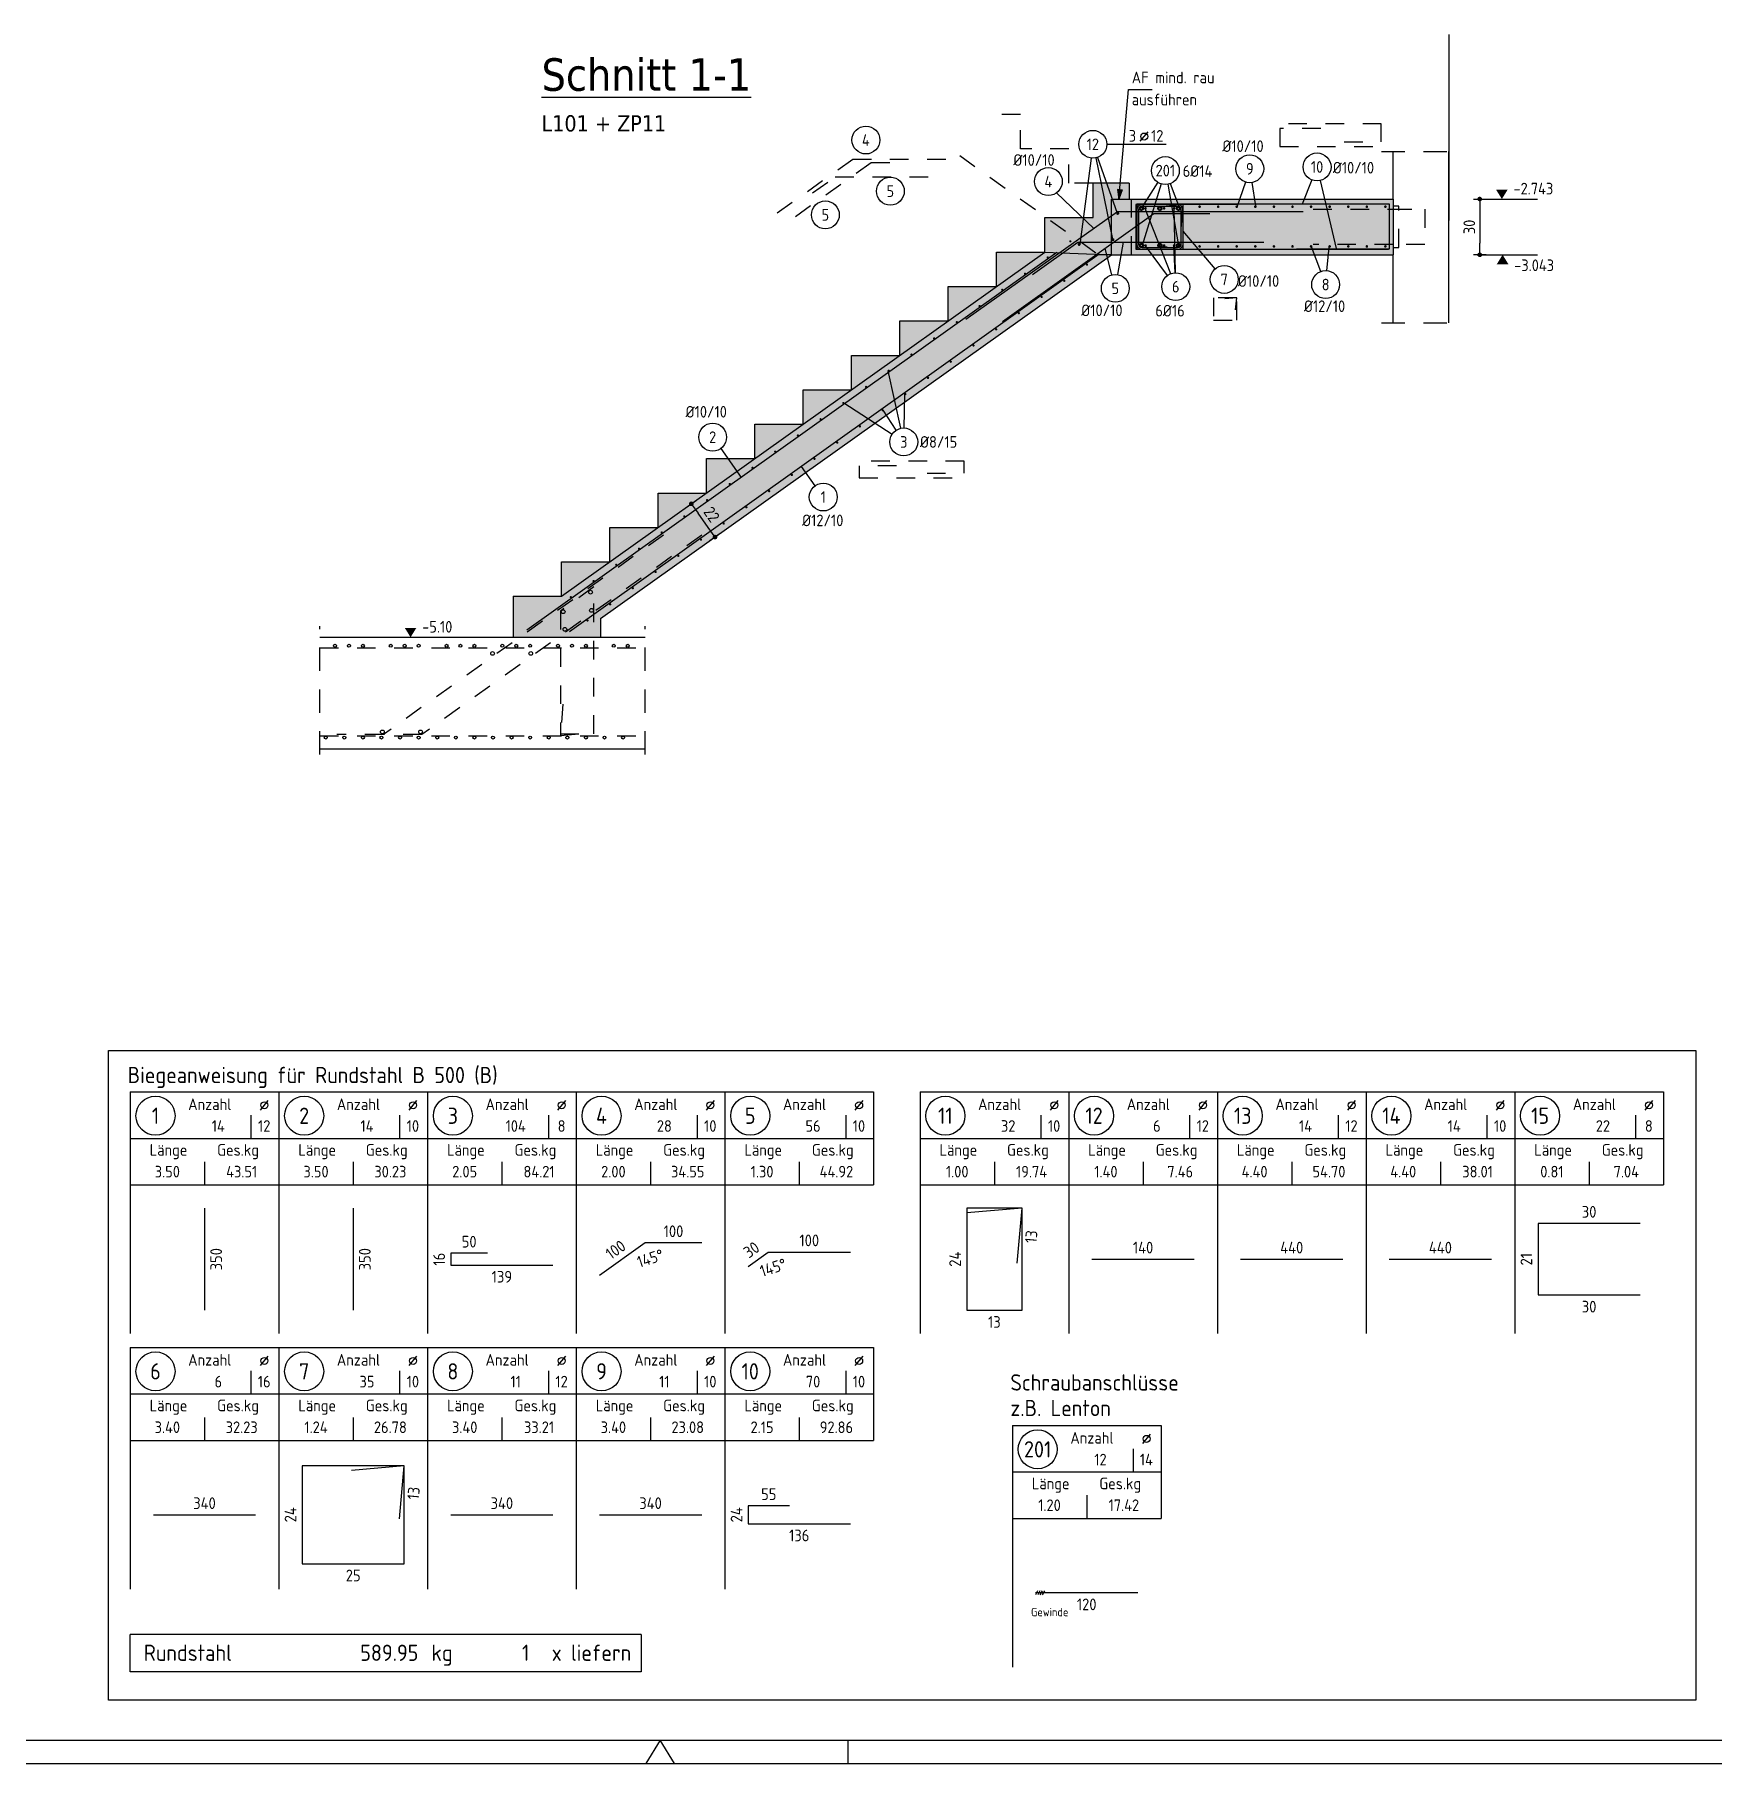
# Model space of a CAD drawing. Extents: x -10.6 to 29.1, y 0 to 18.4.
# Drawn here: x 7.15 to 16.18, y 0 to 9.3 of the extents above; entities that cross this region are included whole.
import ezdxf
from ezdxf.enums import TextEntityAlignment as Align

# ---------------------------------------------------------------- set-up
doc = ezdxf.new("R2010")
doc.units = 0
doc.header["$LTSCALE"] = 0.25
for name, pattern in [('AUSGEZOGEN', [1000.01, 1000, 0.01]), ('DOT', [0.175, 0.05, -0.125]), ('GESTRICHELT', [0.75, 0.5, -0.25]), ('HIDDEN', [0.375, 0.25, -0.125]), ('HIDDEN2', [0.187, 0.125, -0.062]), ('PUNKT', [0.175, 0.05, -0.125]), ('VERDECKT', [0.375, 0.25, -0.125])]:
    doc.linetypes.add(name, pattern=pattern)
for name, color, linetype in [('ACHSEN', 7, 'Continuous'), ('AFU', 7, 'Continuous'), ('BETON', 7, 'Continuous'), ('DRUEBER', 7, 'Continuous'), ('grau_mittel', 7, 'Continuous'), ('HBT', 7, 'Continuous'), ('HILFE', 7, 'Continuous'), ('koten', 7, 'Continuous'), ('MASSE', 7, 'Continuous'), ('RAHMEN', 7, 'Continuous'), ('RND', 7, 'Continuous'), ('RND-1', 7, 'Continuous'), ('RND_BILD', 7, 'Continuous'), ('TEXT', 7, 'Continuous'), ('VERDECKT', 7, 'Continuous')]:
    doc.layers.add(name, color=color, linetype=linetype)
doc.layers.add('NOPLOT', color=7, linetype='Continuous', plot=False)
doc.styles.add('helv', font='tahoma.ttf')
doc.styles.add('txt', font='isocp.shx')
doc.linetypes.add('AFU_50K', pattern='A,0.15,["/",Standard,S=0.2,R=0,X=-0.01,Y=-0.1],0.07,["/",Standard,S=0.2,R=0,X=-0.01,Y=-0.1],0.15', length=0.37)
doc.linetypes.add('AFU_50M', pattern='A,0.45,["/",Standard,S=0.2,R=0,X=-0.01,Y=-0.1],0.07,["/",Standard,S=0.2,R=0,X=-0.01,Y=-0.1],0.45', length=0.97)
doc.dimstyles.new('DOT_I', dxfattribs={"dimscale": 0.25, "dimtxt": 0.25, "dimasz": 0.25, "dimexe": 0.1, "dimexo": 0.3, "dimgap": 0.1, "dimtad": 1, "dimdec": 3, "dimzin": 3, "dimtxsty": 'txt', "dimblk": 'DOT', "dimblk1": 'DOT', "dimblk2": 'DOT', "dimsah": 1, "dimcen": 0.1, "dimse1": 1, "dimse2": 1, "dimazin": 0, "dimtfac": 1, "dimtdec": 4, "dimtix": 1, "dimtmove": 2, "dimatfit": 3, "dimfxl": 0, "dimtvp": 1, "dimtolj": 1, "dimtzin": 0, "dimarcsym": 0})

# ---------------------------------------------------------------- blocks, each defined once
blk = doc.blocks.new('okrd_u')
at = {"layer": 'koten', "color": 7, "linetype": 'Continuous'}
blk.add_solid([(-0.125, -0.202), (0.125, -0.202), (0, 0)], dxfattribs=at)
at = {"layer": 'koten', "style": 'txt'}
blk.add_attdef('OKRD', (0.25, -0.35), '', height=0.25, dxfattribs=at)
blk = doc.blocks.new('OKRD_O')
at = {"layer": 'koten', "color": 7, "linetype": 'Continuous'}
blk.add_solid([(-0.125, 0.202), (0.125, 0.202), (0, 0)], dxfattribs=at)
at = {"layer": 'koten', "style": 'txt'}
blk.add_attdef('OKRD', (0.25, 0.1), '', height=0.25, dxfattribs=at)
blk = doc.blocks.new('DOT')
at = {"layer": 'MASSE', "color": 7, "linetype": 'Continuous'}
for p, q in [((0, 0), (-1, 0)), ((0, 0.54), (0, -0.54))]:
    blk.add_line(p, q, dxfattribs=at)
at = {"layer": 'MASSE', "color": 7, "linetype": 'Continuous', "const_width": 0.2}
blk.add_lwpolyline([(-0.1, 0, 1), (0.1, 0, 1)], format="xyb", close=True, dxfattribs=at)
blk = doc.blocks.new('*D19')
at = {"layer": 'Defpoints', "color": 0, "linetype": 'AUSGEZOGEN', "transparency": 16777216}
for p in [(14.9227, 8.4157), (14.9227, 8.1157), (14.9227, 8.1157)]:
    blk.add_point(p, dxfattribs=at)
at = {"layer": 'MASSE', "color": 0, "linetype": 'AUSGEZOGEN', "lineweight": -2, "transparency": 16777216}
blk.add_line((14.9227, 8.3532), (14.9227, 8.1782), dxfattribs=at)
at = {"layer": 'MASSE', "color": 0, "linetype": 'AUSGEZOGEN', "lineweight": -2, "transparency": 16777216, "xscale": 0.0625, "yscale": 0.0625, "zscale": 0.0625}
for p, rotation in [((14.9227, 8.4157), 90), ((14.9227, 8.1157), 270)]:
    blk.add_blockref('DOT', p, dxfattribs=dict(at, rotation=rotation))
at = {"layer": 'MASSE', "color": 0, "linetype": 'AUSGEZOGEN', "transparency": 16777216, "insert": (14.8664, 8.2657), "char_height": 0.0625, "attachment_point": 5, "rotation": 90, "style": 'txt'}
blk.add_mtext('\\A1;30', dxfattribs=at)
blk = doc.blocks.new('*D39')
at = {"layer": 'Defpoints', "color": 0, "linetype": 'AUSGEZOGEN', "transparency": 16777216}
for p in [(10.6803, 6.7761), (10.6803, 6.7761), (10.8079, 6.5969)]:
    blk.add_point(p, dxfattribs=at)
at = {"layer": 'MASSE', "color": 0, "linetype": 'AUSGEZOGEN', "lineweight": -2, "transparency": 16777216}
blk.add_line((10.7717, 6.6478), (10.7166, 6.7251), dxfattribs=at)
at = {"layer": 'MASSE', "color": 0, "linetype": 'AUSGEZOGEN', "lineweight": -2, "transparency": 16777216, "xscale": 0.0625, "yscale": 0.0625, "zscale": 0.0625}
for p, rotation in [((10.6803, 6.7761), 125.4603968869768), ((10.8079, 6.5969), 305.4603968869768)]:
    blk.add_blockref('DOT', p, dxfattribs=dict(at, rotation=rotation))
at = {"layer": 'MASSE', "color": 0, "linetype": 'AUSGEZOGEN', "transparency": 16777216, "insert": (10.7899, 6.7191), "char_height": 0.0625, "attachment_point": 5, "rotation": 305.4604, "style": 'txt'}
blk.add_mtext('\\A1;22', dxfattribs=at)
blk = doc.blocks.new('RND_HIN')
at = {"layer": 'RND', "color": 7, "linetype": 'Continuous'}
blk.add_circle((0, 0), 0.3, dxfattribs=at)
at = {"layer": 'RND', "color": 7, "linetype": 'Continuous', "style": 'txt'}
blk.add_attdef('POSI', text='', height=0.25, dxfattribs=at).set_placement((0, 0), align=Align.MIDDLE)
blk = doc.blocks.new('RND_LEI')
at = {"layer": 'RND', "color": 7, "linetype": 'Continuous'}
blk.add_line((1.022, 0.066), (1.19, 0.27), dxfattribs=at)
for centre, radius in [((0, 0), 0.3), ((1.106, 0.168), 0.075)]:
    blk.add_circle(centre, radius, dxfattribs=at)
at = {"layer": 'RND', "color": 7, "linetype": 'Continuous', "style": 'txt'}
blk.add_attdef('POSL', text='', height=0.25, dxfattribs=at).set_placement((0, 0), align=Align.MIDDLE)
blk.add_attdef('ANZ', text='', height=0.25, dxfattribs=at).set_placement((0.931, 0.057), align=Align.RIGHT)
for tag, p in [('DUM', (1.253, 0.057)), ('ABSTD', (1.674, 0.057)), ('POSTXT', (0.374, -0.327))]:
    blk.add_attdef(tag, p, '', height=0.25, dxfattribs=at)
blk = doc.blocks.new('DINA1')
at = {"layer": 'RAHMEN', "color": 5}
blk.add_line((2, 0.5), (83.6, 0.5), dxfattribs=at)
at = {"layer": 'RAHMEN', "color": 7, "linetype": 'Continuous'}
for p, q in [((42.05, 0.5), (41.74, 0)), ((42.36, 0), (42.05, 0.5))]:
    blk.add_line(p, q, dxfattribs=at)
at = {"layer": 'RAHMEN', "color": 7}
blk.add_line((46.1, 0), (46.1, 0.5), dxfattribs=at)
at = {"layer": 'RAHMEN'}
blk.add_line((0, 0), (84.1, 0), dxfattribs=at)
blk = doc.blocks.new('RND_LIS2')
at = {"layer": 'RND', "color": 3, "linetype": 'Continuous'}
for p, q in [((0, 0), (0, -5.2)), ((0, 0), (3.2, 0)), ((3.2, 0), (3.2, -2)), ((2.6, -0.503), (2.6, -1)), ((0, -1), (3.2, -1)), ((1.6, -1.503), (1.6, -2)), ((0, -2), (3.2, -2))]:
    blk.add_line(p, q, dxfattribs=at)
at = {"layer": 'RND', "color": 7, "linetype": 'Continuous'}
blk.add_line((2.805, -0.39), (2.973, -0.186), dxfattribs=at)
at = {"layer": 'RND', "color": 1, "linetype": 'Continuous'}
blk.add_circle((0.545, -0.513), 0.42, dxfattribs=at)
at = {"layer": 'RND', "color": 7, "linetype": 'Continuous'}
blk.add_circle((2.889, -0.288), 0.075, dxfattribs=at)
at = {"layer": 'RND', "color": 7, "linetype": 'Continuous', "style": 'txt'}
for s, p in [('Anzahl', (1.249, -0.391)), ('Länge', (0.42, -1.373)), ('Ges.kg', (1.872, -1.373))]:
    blk.add_text(s, height=0.25, dxfattribs=at).set_placement(p)
at = {"layer": 'RND', "color": 1, "linetype": 'Continuous', "style": 'txt'}
blk.add_attdef('POS1', text='', height=0.35, dxfattribs=at).set_placement((0.545, -0.513), align=Align.MIDDLE)
at = {"layer": 'RND', "color": 7, "linetype": 'Continuous', "style": 'txt'}
for tag, p in [('STK1', (1.897, -0.859)), ('DS1', (2.885, -0.859)), ('LANG1', (0.8, -1.841)), ('GEW', (2.4, -1.841))]:
    blk.add_attdef(tag, text='', height=0.25, dxfattribs=at).set_placement(p, align=Align.CENTER)
blk = doc.blocks.new('*D41')
at = {"layer": 'Defpoints', "color": 0, "linetype": 'AUSGEZOGEN', "transparency": 16777216}
for p in [(10.4329, 2.8004), (10.5845, 2.8004), (10.3095, 2.7125), (10.4274, 2.7507)]:
    blk.add_point(p, dxfattribs=at)
at = {"layer": 'RND_BILD', "color": 0, "linetype": 'AUSGEZOGEN', "transparency": 16777216, "insert": (10.4596, 2.7171), "char_height": 0.0625, "attachment_point": 5, "rotation": 17.7302, "style": 'txt'}
blk.add_mtext('\\A1;145°', dxfattribs=at)
blk = doc.blocks.new('*D42')
at = {"layer": 'Defpoints', "color": 0, "linetype": 'AUSGEZOGEN', "transparency": 16777216}
for p in [(11.0401, 2.7125), (11.0885, 2.7013), (11.0941, 2.751), (11.3151, 2.751)]:
    blk.add_point(p, dxfattribs=at)
at = {"layer": 'RND_BILD', "color": 0, "linetype": 'AUSGEZOGEN', "transparency": 16777216, "insert": (11.1207, 2.6676), "char_height": 0.0625, "attachment_point": 5, "rotation": 17.7302, "style": 'txt'}
blk.add_mtext('\\A1;145°', dxfattribs=at)
blk = doc.blocks.new('RND_SUM')
at = {"layer": 'RND', "color": 5, "linetype": 'Continuous'}
for p, q in [((0, 0), (0, 0.8)), ((11, 0.8), (0, 0.8)), ((11, 0.8), (11, 0)), ((11, 0), (0, 0))]:
    blk.add_line(p, q, dxfattribs=at)
at = {"layer": 'RND', "color": 1, "linetype": 'Continuous', "style": 'txt'}
for s, p in [('Rundstahl', (0.292, 0.235)), ('kg', (6.483, 0.235))]:
    blk.add_text(s, height=0.35, dxfattribs=at).set_placement(p)
blk.add_text('x liefern', height=0.35, dxfattribs=at).set_placement((10.784, 0.235), align=Align.RIGHT)
for tag, p in [('RND-S', (6.203, 0.235)), ('RND-Z', (8.59, 0.235))]:
    blk.add_attdef(tag, text='', height=0.35, dxfattribs=at).set_placement(p, align=Align.RIGHT)
blk = doc.blocks.new('Pfeillinie')
at = {"layer": 'TEXT', "linetype": 'Continuous'}
blk.add_hatch(color=7, dxfattribs=at).paths.add_polyline_path([(0, 0), (-0.8, 0.2), (-0.8, 0), (-0.8, -0.2)])
at = {"layer": 'TEXT', "color": 7, "linetype": 'Continuous'}
for p, q in [((-0.8, 0), (-0.8, 0.2)), ((-0.8, 0.2), (0, 0)), ((-0.8, 0), (-0.8, -0.2)), ((-0.8, -0.2), (0, 0))]:
    blk.add_line(p, q, dxfattribs=at)

msp = doc.modelspace()

# ---------------------------------------------------------------- hatches: boundary and pattern name
at = {"layer": 'grau_mittel'}
h = msp.add_hatch(color=61, dxfattribs=at)
h.paths.add_polyline_path([(14.4568, 8.1157), (14.4568, 8.4157), (13.0368, 8.4157), (12.9404, 8.4157), (12.9404, 8.1157)])
h.paths.add_polyline_path([(12.9404, 8.1157), (12.9404, 8.4157), (13.0368, 8.4157), (13.0368, 8.5007), (12.8418, 8.5007), (12.8418, 8.3156), (12.5818, 8.3156), (12.5818, 8.1304), (12.3218, 8.1304), (12.3218, 7.9452), (12.0618, 7.9452), (12.0618, 7.76), (11.8018, 7.76), (11.8018, 7.5748), (11.5418, 7.5748), (11.5418, 7.3896), (11.2818, 7.3896), (11.2818, 7.2045), (11.0218, 7.2045), (11.0218, 7.0193), (10.7618, 7.0193), (10.7618, 6.8341), (10.5018, 6.8341), (10.5018, 6.6489), (10.2418, 6.6489), (10.2418, 6.4637), (9.9818, 6.4637), (9.9818, 6.2785), (9.7218, 6.2785), (9.7218, 6.0583), (10.1922, 6.0583), (10.1922, 6.1583)])

# ---------------------------------------------------------------- linework, layer by layer
at = {"layer": 'ACHSEN', "color": 140, "linetype": 'AUSGEZOGEN'}
msp.add_line((14.7568, 9.3004), (14.7568, 8.3004), dxfattribs=at)
at = {"layer": 'AFU', "color": 8, "linetype": 'AFU_50K'}
msp.add_line((12.9404, 8.4157), (13.0368, 8.4157), dxfattribs=at)
at = {"layer": 'AFU', "color": 8, "linetype": 'AFU_50M'}
for p, q in [((12.9404, 8.1157), (12.9404, 8.4157)), ((14.4568, 8.4157), (14.4568, 8.1157)), ((9.7218, 6.0583), (10.1922, 6.0583))]:
    msp.add_line(p, q, dxfattribs=at)
at = {"layer": 'BETON', "color": 6, "linetype": 'AUSGEZOGEN'}
for p, q in [((14.4568, 8.4157), (14.4568, 8.672)), ((14.7568, 7.7498), (14.7568, 8.672)), ((13.0368, 8.5007), (12.8418, 8.5007)), ((12.8418, 8.3156), (12.8418, 8.5007)), ((13.0368, 8.5007), (13.0368, 8.4157)), ((13.0368, 8.4157), (14.4568, 8.4157)), ((12.5818, 8.3156), (12.8418, 8.3156)), ((12.5818, 8.1304), (12.5818, 8.3156)), ((10.1922, 6.1583), (12.9404, 8.1157)), ((12.3218, 8.1304), (12.5818, 8.1304)), ((12.3218, 7.9452), (12.3218, 8.1304)), ((12.9404, 8.1157), (14.4568, 8.1157)), ((14.4568, 7.7498), (14.4568, 8.1153)), ((12.0618, 7.9452), (12.3218, 7.9452)), ((12.0618, 7.76), (12.0618, 7.9452)), ((11.8018, 7.76), (12.0618, 7.76)), ((11.8018, 7.5748), (11.8018, 7.76)), ((11.5418, 7.5748), (11.8018, 7.5748)), ((11.5418, 7.3896), (11.5418, 7.5748)), ((11.2818, 7.3896), (11.5418, 7.3896)), ((11.2818, 7.2045), (11.2818, 7.3896)), ((11.0218, 7.2045), (11.2818, 7.2045)), ((11.0218, 7.0193), (11.0218, 7.2045)), ((10.7618, 7.0193), (11.0218, 7.0193)), ((10.7618, 6.8341), (10.7618, 7.0193)), ((10.5018, 6.8341), (10.7618, 6.8341)), ((10.5018, 6.6489), (10.5018, 6.8341)), ((10.2418, 6.6489), (10.5018, 6.6489)), ((10.2418, 6.4637), (10.2418, 6.6489)), ((9.9818, 6.4637), (10.2418, 6.4637)), ((9.9818, 6.2785), (9.9818, 6.4637)), ((9.7218, 6.2785), (9.9818, 6.2785)), ((9.7218, 6.2785), (9.7218, 6.0583)), ((10.1922, 6.1583), (10.1922, 6.0583)), ((8.6816, 6.0583), (9.7218, 6.0583)), ((10.1922, 6.0583), (10.4322, 6.0583)), ((8.6816, 5.4583), (10.4322, 5.4583))]:
    msp.add_line(p, q, dxfattribs=at)
at = {"layer": 'DRUEBER', "color": 102, "linetype": 'PUNKT'}
for p, q in [((12.4518, 8.8711), (12.2826, 8.8711)), ((12.4518, 8.6859), (12.4518, 8.8711)), ((12.7118, 8.6859), (12.4518, 8.6859)), ((12.7118, 8.5007), (12.7118, 8.6859)), ((12.1244, 8.649), (12.8731, 8.1157)), ((12.8418, 8.5007), (12.7118, 8.5007))]:
    msp.add_line(p, q, dxfattribs=at)
at = {"layer": 'DRUEBER', "color": 102, "linetype": 'DOT'}
msp.add_line((12.9404, 8.1157), (12.8731, 8.1157), dxfattribs=at)
at = {"layer": 'HBT', "color": 102, "linetype": 'HIDDEN'}
msp.add_lwpolyline([(14.4568, 8.3767), (14.4568, 8.1547), (14.4868, 8.1547), (14.4868, 8.3767)], close=True, dxfattribs=at)
at = {"layer": 'HBT', "color": 1, "linetype": 'HIDDEN'}
msp.add_lwpolyline([(14.0268, 8.3607), (14.4568, 8.3607), (14.6268, 8.3607), (14.6268, 8.1707), (14.4568, 8.1707), (14.0268, 8.1707)], dxfattribs=at)
at = {"layer": 'HILFE', "color": 102, "linetype": 'GESTRICHELT'}
for p, q in [((14.3948, 8.672), (14.8201, 8.672)), ((14.3948, 7.7498), (14.8201, 7.7498)), ((8.6816, 5.4275), (8.6816, 6.1176)), ((10.4322, 5.4275), (10.4322, 6.1176))]:
    msp.add_line(p, q, dxfattribs=at)
at = {"layer": 'HILFE', "color": 102, "linetype": 'AUSGEZOGEN'}
for p, q in [((14.9082, 8.4157), (15.2328, 8.4157)), ((14.9082, 8.1157), (15.2328, 8.1157))]:
    msp.add_line(p, q, dxfattribs=at)
at = {"layer": 'NOPLOT', "color": 191, "linetype": 'AUSGEZOGEN'}
for p, q in [((9.9818, 6.2785), (12.5818, 8.1304)), ((12.5818, 8.1304), (12.9404, 8.1157)), ((13.2018, 8.1587), (13.2402, 8.1587))]:
    msp.add_line(p, q, dxfattribs=at)
for points in [[(13.2968, 8.3857), (13.1068, 8.3857, 0.414214), (13.0768, 8.3557), (13.0768, 8.1757, 0.414214), (13.1068, 8.1457), (13.2968, 8.1457, 0.414214), (13.3268, 8.1757), (13.3268, 8.3557, 0.414214)], [(13.2968, 8.3757), (13.1068, 8.3757, 0.414214), (13.0868, 8.3557), (13.0868, 8.1757, 0.414214), (13.1068, 8.1557), (13.2968, 8.1557, 0.414214), (13.3168, 8.1757), (13.3168, 8.3557, 0.414214)]]:
    msp.add_lwpolyline(points, format="xyb", close=True, dxfattribs=at)
at = {"layer": 'RND', "color": 7, "linetype": 'AUSGEZOGEN'}
msp.add_line((12.9158, 8.71), (13.2358, 8.71), dxfattribs=at)
at = {"layer": 'RND', "color": 102, "linetype": 'AUSGEZOGEN'}
for p, q in [((12.8311, 8.6357), (12.7711, 8.1714)), ((12.8561, 8.6366), (12.9474, 8.1999)), ((12.8658, 8.6393), (12.9718, 8.3399)), ((13.1903, 8.5057), (13.102, 8.369)), ((13.2089, 8.497), (13.1068, 8.1652)), ((13.244, 8.4949), (13.3025, 8.1638)), ((13.2577, 8.4986), (13.308, 8.367)), ((13.6615, 8.5072), (13.6161, 8.3723)), ((13.697, 8.5042), (13.7166, 8.3792)), ((14.0194, 8.5188), (13.9667, 8.3877)), ((14.0645, 8.5154), (14.1502, 8.15)), ((12.6451, 8.4488), (12.8463, 8.2576)), ((13.2596, 8.0141), (13.1209, 8.3685)), ((13.2856, 8.0193), (13.2792, 8.3672)), ((13.4991, 8.0404), (13.3268, 8.2421)), ((12.9431, 8.008), (12.9069, 8.1501)), ((12.975, 8.0091), (13.0064, 8.1834)), ((13.2421, 8.0044), (13.1236, 8.1635)), ((13.2835, 8.0192), (13.2771, 8.1615)), ((14.067, 8.0258), (14.017, 8.1586)), ((14.1003, 8.0303), (14.1118, 8.1572)), ((11.8075, 7.1822), (11.7396, 7.492)), ((11.8252, 7.1839), (11.8291, 7.3664)), ((11.7606, 7.1498), (11.5013, 7.318)), ((11.7827, 7.1719), (11.7129, 7.2794)), ((10.8388, 7.0735), (10.9492, 6.9185)), ((11.3467, 6.8737), (11.273, 6.9772))]:
    msp.add_line(p, q, dxfattribs=at)
msp.add_lwpolyline([(12.981, 8.4157), (13.0336, 9.0041), (13.1599, 9.0041)], dxfattribs=at)
at = {"layer": 'RND', "color": 7, "linetype": 'VERDECKT'}
for points in [[(14.0671, 8.7951), (13.8471, 8.7951), (13.8471, 8.6991), (14.3911, 8.6991)], [(14.1931, 8.7236), (14.3931, 8.7236), (14.3931, 8.8196), (13.8491, 8.8196)], [(12.0494, 8.6289), (11.5494, 8.6289), (11.1422, 8.3389)], [(11.2408, 8.3223), (11.6481, 8.6123), (11.7981, 8.6123)], [(11.3328, 8.4483), (11.4549, 8.5353), (11.9549, 8.5353)], [(11.7843, 6.9802), (11.5843, 6.9802), (11.5843, 6.9162), (12.1403, 6.9162)], [(11.9486, 6.9407), (12.1486, 6.9407), (12.1486, 7.0047), (11.5926, 7.0047)]]:
    msp.add_lwpolyline(points, dxfattribs=at)
at = {"layer": 'RND', "color": 1, "linetype": 'AUSGEZOGEN'}
for points in [[(13.622, 8.3857), (13.072, 8.3857), (13.072, 8.1457), (14.432, 8.1457)], [(13.3154, 8.2562), (13.3268, 8.3857), (13.0768, 8.3857), (13.0768, 8.1457), (13.3268, 8.1457), (13.3268, 8.3857), (13.1973, 8.3744)], [(13.9371, 8.1485), (14.4371, 8.1485), (14.4371, 8.3885), (13.0771, 8.3885)], [(13.9727, 8.3476), (12.9727, 8.3476), (12.1582, 7.7675)], [(12.3554, 7.7573), (13.1699, 8.3375), (13.4699, 8.3375)], [(12.647, 8.1277), (9.7962, 6.0972)], [(12.8752, 8.1184), (10.0244, 6.0879)], [(12.5162, 8.0094), (12.7606, 8.1834), (13.7606, 8.1834)]]:
    msp.add_lwpolyline(points, dxfattribs=at)
at = {"layer": 'RND', "color": 7, "linetype": 'AUSGEZOGEN'}
for points, const_width in [([(13.1209, 8.3657, 1), (13.1279, 8.3657, 1)], 0.007), ([(13.2209, 8.3657, 1), (13.2279, 8.3657, 1)], 0.007), ([(13.2747, 8.3657, 1), (13.2817, 8.3657, 1)], 0.007), ([(13.4116, 8.3745, 1), (13.4186, 8.3745, 1)], 0.007), ([(13.5116, 8.3745, 1), (13.5186, 8.3745, 1)], 0.007), ([(13.6116, 8.3745, 1), (13.6186, 8.3745, 1)], 0.007), ([(13.7116, 8.3745, 1), (13.7186, 8.3745, 1)], 0.007), ([(13.8116, 8.3745, 1), (13.8186, 8.3745, 1)], 0.007), ([(13.9116, 8.3745, 1), (13.9186, 8.3745, 1)], 0.007), ([(14.0116, 8.3745, 1), (14.0186, 8.3745, 1)], 0.007), ([(14.1116, 8.3745, 1), (14.1186, 8.3745, 1)], 0.007), ([(14.2116, 8.3745, 1), (14.2186, 8.3745, 1)], 0.007), ([(14.3116, 8.3745, 1), (14.3186, 8.3745, 1)], 0.007), ([(14.4116, 8.3745, 1), (14.4186, 8.3745, 1)], 0.007), ([(12.9709, 8.3385, 1), (12.9789, 8.3385, 1)], 0.008), ([(12.7171, 8.1882, 1), (12.7231, 8.1882, 1)], 0.006), ([(12.9453, 8.1971, 1), (12.9533, 8.1971, 1)], 0.008), ([(12.5949, 8.1012, 1), (12.6009, 8.1012, 1)], 0.006), ([(12.7632, 8.1716, 1), (12.7712, 8.1716, 1)], 0.008), ([(13.1209, 8.1657, -1), (13.1279, 8.1657, -1)], 0.007), ([(13.2209, 8.1657, 1), (13.2279, 8.1657, 1)], 0.007), ([(13.2747, 8.1657, -1), (13.2817, 8.1657, -1)], 0.007), ([(13.4116, 8.1608, 1), (13.4186, 8.1608, 1)], 0.007), ([(13.5116, 8.1608, 1), (13.5186, 8.1608, 1)], 0.007), ([(13.6116, 8.1608, 1), (13.6186, 8.1608, 1)], 0.007), ([(13.7116, 8.1608, 1), (13.7186, 8.1608, 1)], 0.007), ([(13.8116, 8.1608, 1), (13.8186, 8.1608, 1)], 0.007), ([(13.9116, 8.1608, 1), (13.9186, 8.1608, 1)], 0.007), ([(14.0116, 8.1608, 1), (14.0186, 8.1608, 1)], 0.007), ([(14.1116, 8.1608, 1), (14.1186, 8.1608, 1)], 0.007), ([(14.2116, 8.1608, 1), (14.2186, 8.1608, 1)], 0.007), ([(14.3116, 8.1608, 1), (14.3186, 8.1608, 1)], 0.007), ([(14.4116, 8.1608, 1), (14.4186, 8.1608, 1)], 0.007), ([(12.4727, 8.0141, 1), (12.4787, 8.0141, 1)], 0.006), ([(12.8065, 8.0626, 1), (12.8125, 8.0626, 1)], 0.006), ([(12.3505, 7.9271, 1), (12.3565, 7.9271, 1)], 0.006), ([(12.6843, 7.9756, 1), (12.6903, 7.9756, 1)], 0.006), ([(12.2284, 7.8401, 1), (12.2344, 7.8401, 1)], 0.006), ([(12.5622, 7.8886, 1), (12.5682, 7.8886, 1)], 0.006), ([(12.1062, 7.7531, 1), (12.1122, 7.7531, 1)], 0.006), ([(12.3178, 7.7145, 1), (12.3238, 7.7145, 1)], 0.006), ([(12.44, 7.8015, 1), (12.446, 7.8015, 1)], 0.006), ([(11.984, 7.6661, 1), (11.99, 7.6661, 1)], 0.006), ([(12.1956, 7.6275, 1), (12.2016, 7.6275, 1)], 0.006), ([(11.8618, 7.579, 1), (11.8678, 7.579, 1)], 0.006), ([(12.0735, 7.5405, 1), (12.0795, 7.5405, 1)], 0.006), ([(11.7396, 7.492, 1), (11.7456, 7.492, 1)], 0.006), ([(11.9513, 7.4535, 1), (11.9573, 7.4535, 1)], 0.006), ([(11.6175, 7.405, 1), (11.6235, 7.405, 1)], 0.006), ([(11.8291, 7.3664, 1), (11.8351, 7.3664, 1)], 0.006), ([(11.4953, 7.318, 1), (11.5013, 7.318, 1)], 0.006), ([(11.7069, 7.2794, 1), (11.7129, 7.2794, 1)], 0.006), ([(11.3731, 7.231, 1), (11.3791, 7.231, 1)], 0.006), ([(11.5847, 7.1924, 1), (11.5907, 7.1924, 1)], 0.006), ([(11.2509, 7.1439, 1), (11.2569, 7.1439, 1)], 0.006), ([(11.4626, 7.1054, 1), (11.4686, 7.1054, 1)], 0.006), ([(11.0066, 6.9699, 1), (11.0126, 6.9699, 1)], 0.006), ([(11.1288, 7.0569, 1), (11.1348, 7.0569, 1)], 0.006), ([(11.3404, 7.0183, 1), (11.3464, 7.0183, 1)], 0.006), ([(10.8844, 6.8829, 1), (10.8904, 6.8829, 1)], 0.006), ([(11.2182, 6.9313, 1), (11.2242, 6.9313, 1)], 0.006), ([(10.7622, 6.7959, 1), (10.7682, 6.7959, 1)], 0.006), ([(11.096, 6.8443, 1), (11.102, 6.8443, 1)], 0.006), ([(10.6401, 6.7088, 1), (10.6461, 6.7088, 1)], 0.006), ([(10.9739, 6.7573, 1), (10.9799, 6.7573, 1)], 0.006), ([(10.5179, 6.6218, 1), (10.5239, 6.6218, 1)], 0.006), ([(10.8517, 6.6703, 1), (10.8577, 6.6703, 1)], 0.006), ([(10.3957, 6.5348, 1), (10.4017, 6.5348, 1)], 0.006), ([(10.7295, 6.5832, 1), (10.7355, 6.5832, 1)], 0.006), ([(10.2735, 6.4478, 1), (10.2795, 6.4478, 1)], 0.006), ([(10.6073, 6.4962, 1), (10.6133, 6.4962, 1)], 0.006), ([(10.1513, 6.3607, 1), (10.1573, 6.3607, 1)], 0.006), ([(10.363, 6.3222, 1), (10.369, 6.3222, 1)], 0.006), ([(10.4851, 6.4092, 1), (10.4911, 6.4092, 1)], 0.006), ([(10.0292, 6.2737, 1), (10.0352, 6.2737, 1)], 0.006), ([(10.2408, 6.2352, 1), (10.2468, 6.2352, 1)], 0.006), ([(10.1186, 6.1481, 1), (10.1246, 6.1481, 1)], 0.006)]:
    msp.add_lwpolyline(points, format="xyb", close=True, dxfattribs=dict(at, const_width=const_width))
at = {"layer": 'RND', "color": 7, "linetype": 'HIDDEN'}
msp.add_lwpolyline([(13.6093, 7.8201), (13.615, 7.8849), (13.49, 7.8849), (13.49, 7.7649), (13.615, 7.7649), (13.615, 7.8849), (13.5502, 7.8792)], dxfattribs=at)
at = {"layer": 'RND', "color": 102, "linetype": 'DOT'}
for centre in [(13.1018, 8.3657), (13.2018, 8.3657), (13.3018, 8.3657), (13.1018, 8.1657), (13.2018, 8.1657), (13.3018, 8.1657)]:
    msp.add_circle(centre, 0.011, dxfattribs=at)
at = {"layer": 'RND', "color": 7, "linetype": 'AUSGEZOGEN'}
for centre in [(13.1018, 8.3657), (13.2018, 8.3657), (13.3018, 8.3657), (13.1018, 8.1657), (13.2018, 8.1657), (13.3018, 8.1657)]:
    msp.add_circle(centre, 0.007, dxfattribs=at)
at = {"layer": 'RND-1', "color": 7, "linetype": 'HIDDEN'}
for points in [[(10.5308, 6.6082), (9.0239, 5.5349), (8.7739, 5.5349)], [(10.7372, 6.6082), (9.2303, 5.5349), (8.9803, 5.5349)], [(9.9898, 5.6988), (9.9759, 5.5394), (10.1559, 5.5394), (10.1559, 6.3294), (9.9759, 6.1994), (9.9759, 5.5294), (10.1353, 5.5434)], [(8.6816, 6.0022), (10.4322, 6.0022)], [(8.6816, 5.5288), (10.4322, 5.5288)]]:
    msp.add_lwpolyline(points, dxfattribs=at)
at = {"layer": 'RND-1', "color": 7, "linetype": 'AUSGEZOGEN'}
for centre, radius in [((10.1383, 6.3007), 0.01), ((9.9909, 6.1957), 0.01), ((10.1434, 6.2029), 0.01), ((10, 6.1008), 0.01), ((8.7633, 6.0124), 0.008), ((8.8383, 6.0124), 0.008), ((8.9133, 6.0124), 0.008), ((9.0633, 6.0124), 0.008), ((9.1383, 6.0124), 0.008), ((9.2133, 6.0124), 0.008), ((9.3633, 6.0124), 0.008), ((9.4383, 6.0124), 0.008), ((9.5133, 6.0124), 0.008), ((9.611, 5.9714), 0.01), ((9.6633, 6.0124), 0.008), ((9.7383, 6.0124), 0.008), ((9.8133, 6.0124), 0.008), ((9.8167, 5.9714), 0.01), ((9.9633, 6.0124), 0.008), ((10.0383, 6.0124), 0.008), ((10.1133, 6.0124), 0.008), ((10.2633, 6.0124), 0.008), ((10.3383, 6.0124), 0.008), ((8.7133, 5.5186), 0.008), ((8.8133, 5.5186), 0.008), ((8.9133, 5.5186), 0.008), ((9.0133, 5.5186), 0.008), ((9.018, 5.5491), 0.01), ((9.1133, 5.5186), 0.008), ((9.2133, 5.5186), 0.008), ((9.2238, 5.5491), 0.01), ((9.3133, 5.5186), 0.008), ((9.4133, 5.5186), 0.008), ((9.5133, 5.5186), 0.008), ((9.6133, 5.5186), 0.008), ((9.7133, 5.5186), 0.008), ((9.8133, 5.5186), 0.008), ((9.9133, 5.5186), 0.008), ((10.0133, 5.5186), 0.008), ((10.1133, 5.5186), 0.008), ((10.2133, 5.5186), 0.008), ((10.3133, 5.5186), 0.008)]:
    msp.add_circle(centre, radius, dxfattribs=at)
at = {"layer": 'RND_BILD', "color": 102, "linetype": 'AUSGEZOGEN'}
for p, q in [((12.5439, 0.929), (12.5325, 0.907)), ((12.5559, 0.929), (12.5445, 0.907)), ((12.5679, 0.929), (12.5565, 0.907)), ((12.5799, 0.929), (12.5685, 0.907))]:
    msp.add_line(p, q, dxfattribs=at)
at = {"layer": 'RND_BILD', "color": 1, "linetype": 'AUSGEZOGEN'}
for points in [[(8.0611, 2.9875), (8.0611, 2.4375)], [(8.8611, 2.9875), (8.8611, 2.4375)], [(12.434, 2.6907), (12.46, 2.9875), (12.1621, 2.9875), (12.1621, 2.4375), (12.46, 2.4375), (12.46, 2.9875), (12.1632, 2.9615)], [(15.7861, 2.905), (15.2361, 2.905), (15.2361, 2.52), (15.7861, 2.52)], [(10.7361, 2.8004), (10.4329, 2.8004), (10.1861, 2.6246)], [(9.5839, 2.7442), (9.3861, 2.7442), (9.3861, 2.6808), (9.9361, 2.6808)], [(10.9861, 2.674), (11.0941, 2.751), (11.5361, 2.751)], [(12.8361, 2.7125), (13.3861, 2.7125)], [(13.6361, 2.7125), (14.1861, 2.7125)], [(14.4361, 2.7125), (14.9861, 2.7125)], [(9.1111, 1.3166), (9.1361, 1.6015), (8.5861, 1.6015), (8.5861, 1.0735), (9.1361, 1.0735), (9.1361, 1.6015), (8.8511, 1.5766)], [(7.7861, 1.3375), (8.3361, 1.3375)], [(9.3861, 1.3375), (9.9361, 1.3375)], [(10.1861, 1.3375), (10.7361, 1.3375)], [(11.2085, 1.386), (10.9861, 1.386), (10.9861, 1.289), (11.5361, 1.289)], [(13.0827, 0.918), (12.5327, 0.918)]]:
    msp.add_lwpolyline(points, dxfattribs=at)
at = {"layer": 'TEXT', "color": 1, "linetype": 'AUSGEZOGEN'}
msp.add_lwpolyline([(7.544, 3.8355), (16.085, 3.8355), (16.085, 0.3396), (7.544, 0.3396)], close=True, dxfattribs=at)
at = {"layer": 'VERDECKT', "color": 102, "linetype": 'HIDDEN2'}
msp.add_line((13.0468, 8.4157), (13.0468, 8.1157), dxfattribs=at)

# ---------------------------------------------------------------- block references
at = {"layer": 'koten', "color": 102, "linetype": 'HIDDEN', "xscale": 0.25, "yscale": 0.25, "zscale": 0.25}
for name, p, values in [('OKRD_O', (15.0417, 8.4157), {'OKRD': '-2.743'}), ('okrd_u', (15.0456, 8.1157), {'OKRD': '-3.043'}), ('OKRD_O', (9.1698, 6.0583), {'OKRD': '-5.10'})]:
    msp.add_blockref(name, p, dxfattribs=at).add_auto_attribs(values)
at = {"layer": 'RAHMEN', "color": 7, "linetype": 'AUSGEZOGEN', "xscale": 0.25, "yscale": 0.25, "zscale": 0.25}
msp.add_blockref('DINA1', (0, 0), dxfattribs=at)
at = {"layer": 'RND', "color": 7, "linetype": 'AUSGEZOGEN', "xscale": 0.25, "yscale": 0.25, "zscale": 0.25}
for name, p, values in [('RND_HIN', (11.6196, 8.733), {'POSI': '4'}), ('RND_LEI', (12.8408, 8.71), {'POSL': '12', 'DUM': '12', 'ANZ': '3'}), ('RND_HIN', (13.6854, 8.5783), {'POSI': '9'}), ('RND_HIN', (14.0474, 8.5884), {'POSI': '10'}), ('RND_HIN', (12.6015, 8.5099), {'POSI': '4'}), ('RND_HIN', (13.231, 8.5687), {'POSI': '201'}), ('RND_HIN', (11.7513, 8.458), {'POSI': '5'}), ('RND_HIN', (11.4016, 8.3306), {'POSI': '5'}), ('RND_HIN', (12.9617, 7.9353), {'POSI': '5'}), ('RND_HIN', (13.2869, 7.9443), {'POSI': '6'}), ('RND_HIN', (13.5478, 7.9834), {'POSI': '7'}), ('RND_HIN', (14.0934, 7.9557), {'POSI': '8'}), ('RND_HIN', (10.7953, 7.1346), {'POSI': '2'}), ('RND_HIN', (11.8236, 7.109), {'POSI': '3'}), ('RND_HIN', (11.3902, 6.8126), {'POSI': '1'})]:
    msp.add_blockref(name, p, dxfattribs=at).add_auto_attribs(values)
at = {"layer": 'RND', "color": 102, "linetype": 'AUSGEZOGEN', "xscale": 0.0625, "yscale": 0.0625, "zscale": 0.0625, "rotation": 264.8924096165213}
msp.add_blockref('Pfeillinie', (12.981, 8.4157), dxfattribs=at)
at = {"layer": 'RND_BILD', "color": 6, "linetype": 'AUSGEZOGEN', "xscale": 0.25, "yscale": 0.25, "zscale": 0.25}
msp.add_blockref('RND_LIS2', (7.6611, 3.6125), dxfattribs=at).add_auto_attribs({'POS1': '1', 'STK1': '14', 'DS1': '12', 'LANG1': '3.50', 'GEW': '43.51'})
at = {"layer": 'RND_BILD', "color": 7, "linetype": 'AUSGEZOGEN', "xscale": 0.25, "yscale": 0.25, "zscale": 0.25}
for name, p, values in [('RND_LIS2', (8.4611, 3.6125), {'POS1': '2', 'STK1': '14', 'DS1': '10', 'LANG1': '3.50', 'GEW': '30.23'}), ('RND_LIS2', (9.2611, 3.6125), {'POS1': '3', 'STK1': '104', 'DS1': '8', 'LANG1': '2.05', 'GEW': '84.21'}), ('RND_LIS2', (10.0611, 3.6125), {'POS1': '4', 'STK1': '28', 'DS1': '10', 'LANG1': '2.00', 'GEW': '34.55'}), ('RND_LIS2', (10.8611, 3.6125), {'POS1': '5', 'STK1': '56', 'DS1': '10', 'LANG1': '1.30', 'GEW': '44.92'}), ('RND_LIS2', (11.9111, 3.6125), {'POS1': '11', 'STK1': '32', 'DS1': '10', 'LANG1': '1.00', 'GEW': '19.74'}), ('RND_LIS2', (12.7111, 3.6125), {'POS1': '12', 'STK1': '6', 'DS1': '12', 'LANG1': '1.40', 'GEW': '7.46'}), ('RND_LIS2', (13.5111, 3.6125), {'POS1': '13', 'STK1': '14', 'DS1': '12', 'LANG1': '4.40', 'GEW': '54.70'}), ('RND_LIS2', (14.3111, 3.6125), {'POS1': '14', 'STK1': '14', 'DS1': '10', 'LANG1': '4.40', 'GEW': '38.01'}), ('RND_LIS2', (15.1111, 3.6125), {'POS1': '15', 'STK1': '22', 'DS1': '8', 'LANG1': '0.81', 'GEW': '7.04'}), ('RND_LIS2', (7.6611, 2.2375), {'POS1': '6', 'STK1': '6', 'DS1': '16', 'LANG1': '3.40', 'GEW': '32.23'}), ('RND_LIS2', (8.4611, 2.2375), {'POS1': '7', 'STK1': '35', 'DS1': '10', 'LANG1': '1.24', 'GEW': '26.78'}), ('RND_LIS2', (9.2611, 2.2375), {'POS1': '8', 'STK1': '11', 'DS1': '12', 'LANG1': '3.40', 'GEW': '33.21'}), ('RND_LIS2', (10.0611, 2.2375), {'POS1': '9', 'STK1': '11', 'DS1': '10', 'LANG1': '3.40', 'GEW': '23.08'}), ('RND_LIS2', (10.8611, 2.2375), {'POS1': '10', 'STK1': '70', 'DS1': '10', 'LANG1': '2.15', 'GEW': '92.86'}), ('RND_LIS2', (12.4077, 1.818), {'POS1': '201', 'STK1': '12', 'DS1': '14', 'LANG1': '1.20', 'GEW': '17.42'}), ('RND_SUM', (7.6611, 0.4928), {'RND-S': '589.95', 'RND-Z': '1'})]:
    msp.add_blockref(name, p, dxfattribs=at).add_auto_attribs(values)

# ---------------------------------------------------------------- texts
at = {"layer": 'RND_BILD', "color": 7, "linetype": 'AUSGEZOGEN', "style": 'txt'}
for s, p in [('30', (15.5111, 2.9675)), ('100', (10.5845, 2.8629)), ('50', (9.485, 2.8067)), ('100', (11.3151, 2.8135)), ('140', (13.1111, 2.775)), ('440', (13.9111, 2.775)), ('440', (14.7111, 2.775)), ('139', (9.6611, 2.6183)), ('30', (15.5111, 2.4575)), ('340', (8.0611, 1.4)), ('340', (9.6611, 1.4)), ('340', (10.4611, 1.4)), ('55', (11.0973, 1.4485)), ('136', (11.2611, 1.2265)), ('25', (8.8611, 1.011)), ('120', (12.8077, 0.8555))]:
    msp.add_text(s, height=0.063, dxfattribs=at).set_placement(p, align=Align.MIDDLE)
for s, rotation, p in [('100', 35.4604, (10.2732, 2.7634)), ('30', 35.4604, (11.0038, 2.7634)), ('13', 84.99986, (12.5093, 2.8337)), ('350', 90, (8.1236, 2.7125)), ('350', 90, (8.9236, 2.7125)), ('16', 90, (9.3236, 2.7125)), ('24', 90, (12.0996, 2.7125)), ('21', 90, (15.1736, 2.7125)), ('13', 360, (12.3111, 2.375)), ('13', 84.99986, (9.1859, 1.4536)), ('24', 90, (8.5236, 1.3375)), ('24', 90, (10.9236, 1.3375))]:
    msp.add_text(s, height=0.063, rotation=rotation, dxfattribs=at).set_placement(p, align=Align.MIDDLE)
at = {"layer": 'RND_BILD', "color": 102, "linetype": 'Continuous', "style": 'txt'}
msp.add_text('Gewinde', height=0.045, dxfattribs=at).set_placement((12.5082, 0.7917))
at = {"layer": 'TEXT', "color": 5, "linetype": 'AUSGEZOGEN', "style": 'helv'}
msp.add_text('%%uSchnitt 1-1', height=0.175, dxfattribs=at).set_placement((9.8745, 8.9979))
at = {"layer": 'TEXT', "color": 7, "linetype": 'AUSGEZOGEN', "style": 'txt'}
for s, p in [('AF mind. rau', (13.0501, 9.0385)), ('ausführen', (13.0501, 8.9198)), ('%%C10/10', (12.4132, 8.5943)), ('%%C10/10', (13.5378, 8.6689)), ('6%%C14', (13.3245, 8.5347)), ('%%C10/10', (14.1321, 8.5529)), ('%%C10/10', (13.6215, 7.9433)), ('%%C10/10', (12.7785, 7.7855)), ('6%%C16', (13.1773, 7.7837)), ('%%C12/10', (13.9767, 7.8079)), ('%%C10/10', (10.6496, 7.2399)), ('%%C8/15', (11.9108, 7.0778)), ('%%C12/10', (11.2765, 6.6555))]:
    msp.add_text(s, height=0.0625, dxfattribs=at).set_placement(p)
at = {"layer": 'TEXT', "color": 1, "linetype": 'AUSGEZOGEN'}
for s, style, p in [('L101 + ZP11', 'helv', (9.8745, 8.7791)), ('Biegeanweisung für Rundstahl B 500 (B)', 'txt', (7.6477, 3.6597)), ('Schraubanschlüsse', 'txt', (12.3972, 2.0058)), ('z.B. Lenton', 'txt', (12.3972, 1.8682))]:
    msp.add_text(s, height=0.0875, dxfattribs=dict(at, style=style)).set_placement(p)

# ---------------------------------------------------------------- dimensions: what is measured, and where the dimension line sits
at = {"layer": 'MASSE', "color": 7, "linetype": 'AUSGEZOGEN'}
for base, p1, p2, angle, picture, middle in [((14.9227, 8.1157), (14.9227, 8.4157), (14.9227, 8.1157), 90, '*D19', (14.8664, 8.2657)), ((10.6803, 6.7761), (10.8079, 6.5969), (10.6803, 6.7761), 305.4604, '*D39', (10.7899, 6.7191))]:
    dim = msp.add_linear_dim(base=base, p1=p1, p2=p2, angle=angle, dimstyle='DOT_I', override={"dimdec": 0, "dimlfac": 100}, dxfattribs=at)
    dim.commit()
    dim.dimension.update_dxf_attribs({"geometry": picture, "text_midpoint": middle})
at = {"layer": 'RND_BILD', "color": 7, "linetype": 'AUSGEZOGEN'}
for base, center, p1, p2, picture, middle in [((10.4274, 2.7507), (10.4329, 2.8004), (10.3095, 2.7125), (10.5845, 2.8004), '*D41', (10.4596, 2.7171)), ((11.0885, 2.7013), (11.0941, 2.751), (11.3151, 2.751), (11.0401, 2.7125), '*D42', (11.1207, 2.6676))]:
    dim = msp.add_angular_dim_3p(base=base, center=center, p1=p1, p2=p2, dimstyle='DOT_I', override={"dimdec": 2, "dimadec": 0}, dxfattribs=at)
    dim.commit()
    dim.dimension.update_dxf_attribs({"geometry": picture, "text_midpoint": middle, "dimtype": 165})

doc.saveas('drawing.dxf')
